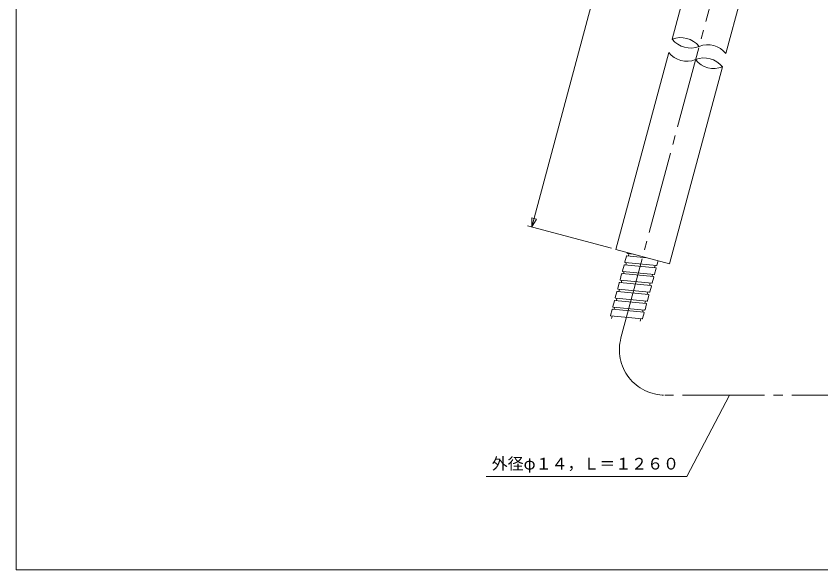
# Model space of a CAD drawing. Units: millimetres, scale not verified. Extents: x -373 to 395, y -278 to 275.
# Drawn here: x -373 to -19.4, y -278 to -34.6 of the extents above; entities that cross this region are included whole.
import ezdxf
from ezdxf.enums import TextEntityAlignment as Align

# ---------------------------------------------------------------- set-up
doc = ezdxf.new("R2010")
doc.units = ezdxf.units.MM
doc.header["$LTSCALE"] = 4
doc.linetypes.add('USER2', pattern=[12, 9, -1, 1, -1])
for name, color, linetype, lineweight in [('0-1_1', 7, 'Continuous', 18), ('0-2_2', 7, 'Continuous', 18), ('0-3_3', 7, 'Continuous', 18)]:
    doc.layers.add(name, color=color, linetype=linetype, lineweight=lineweight)
doc.styles.add('ＭＳ ゴシック', font='')
doc.styles.get('ＭＳ ゴシック').set_extended_font_data('MS Gothic')

# ---------------------------------------------------------------- blocks, each defined once
blk = doc.blocks.new('D12')
at = {"layer": '0-3_3'}
for p, q in [((-89.678, 84.28), (-91.678, 80.816)), ((-42.89, 71.743), (-91.61, 84.797)), ((-89.678, 84.28), (-89.678, 80.28)), ((-91.678, 80.816), (-89.678, 80.28)), ((-146.359, -127.258), (-146.359, -123.258)), ((-144.359, -123.794), (-146.359, -123.258)), ((-111.355, -136.637), (-148.291, -126.74))]:
    blk.add_line(p, q, dxfattribs=at)
blk.add_lwpolyline([(-89.678, 84.28), (-146.359, -127.258), (-144.359, -123.794)], dxfattribs=at)

msp = doc.modelspace()

# ---------------------------------------------------------------- linework, layer by layer
at = {"layer": '0-1_1'}
msp.add_lwpolyline([(-373.022, 275.029), (-373.022, -277.972), (394.982, -277.972), (394.982, 275.029)], dxfattribs=at)
at = {"layer": '0-2_2', "linetype": 'USER2'}
for p, q in [((-107.21, -176.033), (-40.958, 71.225)), ((99.871, -201.209), (-87.892, -201.209))]:
    msp.add_line(p, q, dxfattribs=at)
at = {"layer": '0-2_2'}
for p, q in [((-84.678, -44.806), (-61.486, 41.748)), ((-37.918, 35.433), (-61.11, -51.121)), ((-62.663, -56.916), (-85.855, -143.47)), ((-105.511, -142.644), (-104.828, -140.098)), ((-104.616, -139.95), (-95.838, -140.795)), ((-104.401, -138.501), (-104.461, -138.726)), ((-104.287, -138.977), (-101.691, -139.227)), ((-103.977, -140.011), (-103.715, -139.032)), ((-106.56, -146.562), (-105.878, -144.015)), ((-105.666, -143.868), (-91.94, -145.189)), ((-105.337, -142.895), (-91.611, -144.216)), ((-105.027, -143.929), (-104.764, -142.95)), ((-92.512, -145.134), (-92.25, -144.155)), ((-91.399, -144.069), (-90.878, -142.124)), ((-107.61, -150.479), (-106.928, -147.933)), ((-106.716, -147.786), (-92.99, -149.107)), ((-106.386, -146.812), (-92.661, -148.134)), ((-106.077, -147.847), (-105.814, -146.868)), ((-93.562, -149.052), (-93.3, -148.073)), ((-92.448, -147.987), (-91.766, -145.44)), ((-108.66, -154.397), (-107.978, -151.851)), ((-107.765, -151.704), (-94.04, -153.025)), ((-107.436, -150.73), (-93.711, -152.052)), ((-107.126, -151.765), (-106.864, -150.785)), ((-94.612, -152.97), (-94.349, -151.99)), ((-93.498, -151.905), (-92.816, -149.358)), ((-108.486, -154.648), (-94.76, -155.97)), ((-108.176, -155.683), (-107.914, -154.703)), ((-94.548, -155.822), (-93.866, -153.276)), ((-109.027, -155.769), (-109.71, -158.315)), ((-109.536, -158.566), (-95.81, -159.888)), ((-109.226, -159.6), (-108.964, -158.621)), ((-108.815, -155.621), (-95.089, -156.943)), ((-95.662, -156.888), (-95.399, -155.908)), ((-95.598, -159.74), (-94.915, -157.194)), ((-110.76, -162.233), (-110.077, -159.686)), ((-110.586, -162.484), (-96.86, -163.805)), ((-110.276, -163.518), (-110.013, -162.539)), ((-96.139, -160.86), (-109.865, -159.539)), ((-96.711, -160.805), (-96.449, -159.826)), ((-96.648, -163.658), (-95.965, -161.112)), ((-111.809, -166.151), (-111.127, -163.604)), ((-97.189, -164.778), (-110.915, -163.457)), ((-97.761, -164.723), (-97.499, -163.744)), ((-97.697, -167.576), (-97.015, -165.029)), ((-111.635, -166.401), (-97.91, -167.723)), ((-111.325, -167.436), (-111.063, -166.457)), ((-98.811, -168.641), (-98.549, -167.662))]:
    msp.add_line(p, q, dxfattribs=at)
msp.add_lwpolyline([(-86.231, -50.601), (-109.423, -137.155), (-85.855, -143.47)], dxfattribs=at)
for centre, radius, start, end in [((-80.891, -54.241), 10.167, 38.1301, 111.8699), ((-76.681, -38.528), 10.167, 218.1301, 291.8699), ((-69.107, -57.398), 10.167, 38.1301, 111.8699), ((-78.234, -44.324), 10.167, 218.1301, 291.8699), ((-70.66, -63.194), 10.167, 38.1301, 111.8699), ((-66.45, -47.481), 10.167, 218.1301, 291.8699), ((-104.635, -140.149), 0.2, 84.5, 165), ((-104.268, -138.778), 0.2, 165, 264.5), ((-105.685, -144.067), 0.2, 84.5, 165), ((-105.317, -142.696), 0.2, 165, 264.5), ((-91.592, -144.017), 0.2, 264.5, 345), ((-106.735, -147.985), 0.2, 84.5, 165), ((-106.367, -146.613), 0.2, 165, 264.5), ((-92.642, -147.935), 0.2, 264.5, 345), ((-91.959, -145.389), 0.2, 345, 84.5), ((-107.785, -151.903), 0.2, 84.5, 165), ((-107.417, -150.531), 0.2, 165, 264.5), ((-93.691, -151.853), 0.2, 264.5, 345), ((-93.009, -149.307), 0.2, 345, 84.5), ((-108.467, -154.449), 0.2, 165, 264.5), ((-94.059, -153.224), 0.2, 345, 84.5), ((-109.517, -158.367), 0.2, 165, 264.5), ((-108.834, -155.82), 0.2, 84.5, 165), ((-95.109, -157.142), 0.2, 345, 84.5), ((-94.741, -155.771), 0.2, 264.5, 345), ((-110.566, -162.285), 0.2, 165, 264.5), ((-109.884, -159.738), 0.2, 84.5, 165), ((-96.158, -161.06), 0.2, 345, 84.5), ((-95.791, -159.688), 0.2, 264.5, 345), ((-111.616, -166.202), 0.2, 165, 264.5), ((-110.934, -163.656), 0.2, 84.5, 165), ((-97.208, -164.978), 0.2, 345, 84.5), ((-96.841, -163.606), 0.2, 264.5, 345), ((-97.89, -167.524), 0.2, 264.5, 345)]:
    msp.add_arc(centre, radius, start, end, dxfattribs=at)
at = {"layer": '0-2_2', "linetype": 'USER2'}
msp.add_arc((-87.892, -181.209), 20, 165, 270, dxfattribs=at)
at = {"layer": '0-3_3'}
msp.add_lwpolyline([(-59.475, -201.209), (-78.25, -236.947), (-166.44, -236.947)], dxfattribs=at)

# ---------------------------------------------------------------- block references
msp.add_blockref('D12', (0, 0), dxfattribs=at)

# ---------------------------------------------------------------- texts
at = {"layer": '0-3_3', "style": 'ＭＳ ゴシック'}
msp.add_text('外径φ１４，Ｌ＝１２６０', height=5.132, dxfattribs=at).set_placement((-164.021, -235.399), align=Align.BOTTOM_LEFT)

doc.saveas('drawing.dxf')
